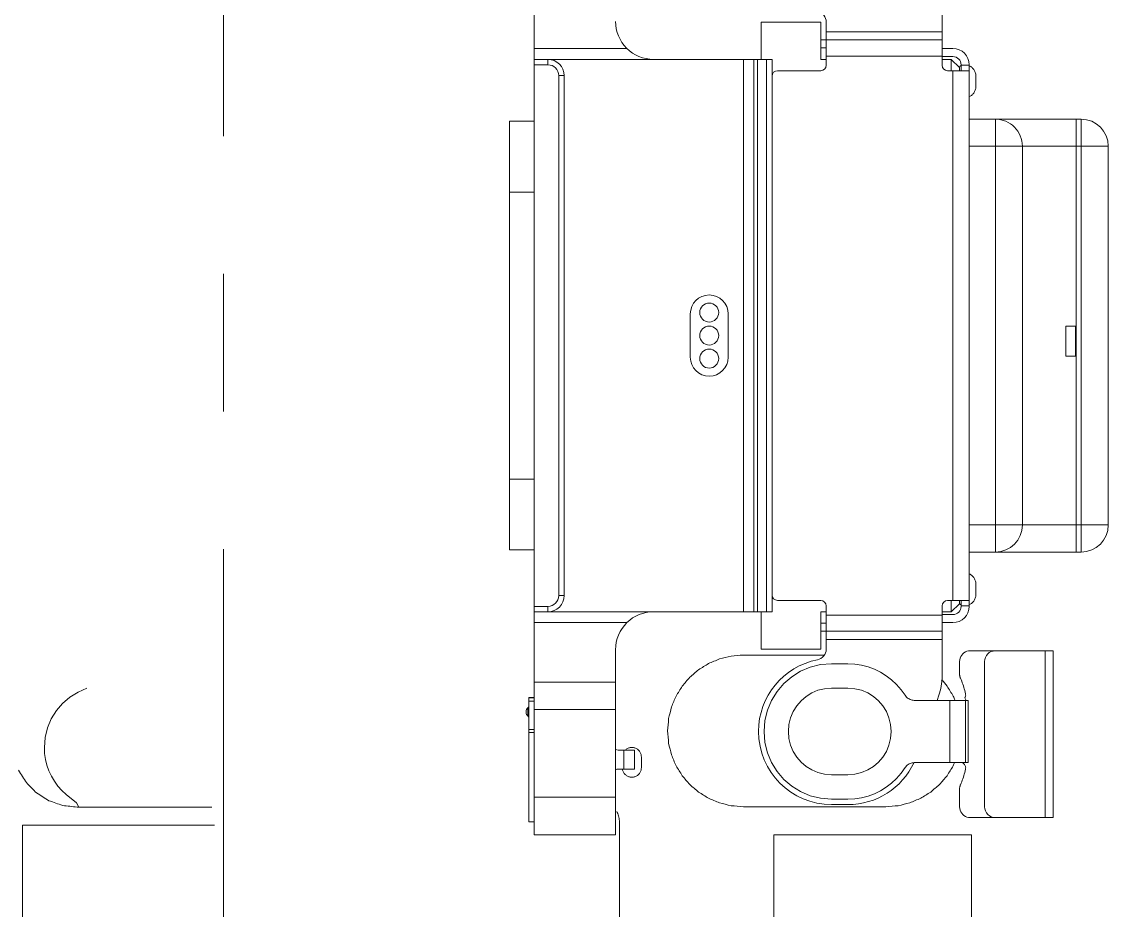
# Model space of a CAD drawing. Header units: millimetres. Extents: x 1863 to 2194, y 977 to 1295.
# Drawn here: x 2040.24 to 2060.31, y 1189.75 to 1206.16 of the extents above; entities that cross this region are included whole.
import ezdxf

# ---------------------------------------------------------------- set-up
doc = ezdxf.new("R2010")
doc.units = ezdxf.units.MM
doc.linetypes.add('CENTERX2', pattern=[101.6, 63.5, -12.7, 12.7, -12.7])
doc.layers.add('05 Tray 實際版框', color=220, linetype='Continuous', lineweight=25)
doc.layers.add('2', color=7, linetype='Continuous', true_color=0xffffff)

msp = doc.modelspace()

# ---------------------------------------------------------------- linework, layer by layer
at = {"layer": '05 Tray 實際版框', "linetype": 'CENTERX2', "lineweight": 0, "ltscale": 0.2}
msp.add_line((2043.966, 1257.38), (2043.966, 977.019), dxfattribs=at)
at = {"layer": '2', "color": 35, "linetype": 'Continuous', "lineweight": 18}
for p, q in [((2049.707, 1209.581), (2049.707, 1205.661)), ((2057.237, 1205.351), (2057.237, 1206.66)), ((2053.897, 1206.151), (2054.997, 1206.151)), ((2053.897, 1206.151), (2053.897, 1205.461)), ((2054.997, 1206.151), (2054.997, 1205.461)), ((2055.097, 1205.351), (2055.097, 1206.15)), ((2057.237, 1205.821), (2054.997, 1205.821)), ((2057.237, 1205.971), (2055.097, 1205.971)), ((2049.707, 1205.661), (2049.707, 1191.141)), ((2049.707, 1205.661), (2051.417, 1205.661)), ((2054.997, 1205.671), (2055.097, 1205.671)), ((2057.437, 1205.661), (2057.237, 1205.661)), ((2049.707, 1205.461), (2054.097, 1205.461)), ((2049.957, 1205.361), (2049.957, 1205.461)), ((2053.567, 1195.261), (2053.567, 1205.461)), ((2053.758, 1195.261), (2053.758, 1205.461)), ((2053.829, 1205.461), (2053.829, 1195.261)), ((2053.997, 1195.261), (2053.997, 1205.461)), ((2054.097, 1205.461), (2054.097, 1195.261)), ((2055.097, 1205.461), (2054.997, 1205.461)), ((2055.097, 1205.521), (2057.237, 1205.521)), ((2057.437, 1205.511), (2057.237, 1205.511)), ((2057.407, 1205.461), (2057.237, 1205.461)), ((2057.557, 1205.311), (2057.407, 1205.461)), ((2057.407, 1205.251), (2057.407, 1205.461)), ((2049.707, 1205.361), (2049.957, 1205.361)), ((2054.197, 1205.251), (2054.997, 1205.251)), ((2057.737, 1205.251), (2057.337, 1205.251)), ((2057.437, 1195.471), (2057.437, 1205.251)), ((2057.557, 1205.311), (2057.557, 1205.251)), ((2057.587, 1205.361), (2057.587, 1205.251)), ((2057.737, 1205.351), (2057.587, 1205.351)), ((2057.737, 1205.361), (2057.737, 1195.361)), ((2050.157, 1205.161), (2050.157, 1195.561)), ((2050.157, 1205.161), (2050.257, 1205.161)), ((2050.257, 1205.161), (2050.257, 1195.561)), ((2049.707, 1204.317), (2049.247, 1204.317)), ((2057.737, 1204.357), (2059.805, 1204.357)), ((2058.222, 1196.365), (2058.222, 1204.357)), ((2059.712, 1204.357), (2059.712, 1196.365)), ((2059.805, 1196.365), (2059.805, 1204.357)), ((2060.305, 1203.857), (2057.737, 1203.857)), ((2058.719, 1196.865), (2058.719, 1203.857)), ((2060.305, 1203.857), (2060.305, 1196.865)), ((2049.247, 1203.011), (2049.707, 1203.011)), ((2049.247, 1203.011), (2049.247, 1197.71)), ((2052.587, 1200.761), (2052.587, 1199.961)), ((2053.287, 1199.961), (2053.287, 1200.761)), ((2059.524, 1200.534), (2059.524, 1199.984)), ((2059.524, 1200.534), (2059.702, 1200.534)), ((2059.702, 1200.534), (2059.702, 1199.984)), ((2059.702, 1199.984), (2059.524, 1199.984)), ((2049.707, 1197.71), (2049.247, 1197.71)), ((2057.737, 1196.865), (2060.305, 1196.865)), ((2049.247, 1196.404), (2049.707, 1196.404)), ((2059.805, 1196.365), (2057.737, 1196.365)), ((2050.157, 1195.561), (2050.257, 1195.561)), ((2054.197, 1195.471), (2054.997, 1195.471)), ((2057.737, 1195.471), (2057.337, 1195.471)), ((2057.407, 1195.261), (2057.407, 1195.471)), ((2057.407, 1195.261), (2057.557, 1195.411)), ((2057.557, 1195.471), (2057.557, 1195.411)), ((2057.587, 1195.361), (2057.587, 1195.471)), ((2049.707, 1195.361), (2049.957, 1195.361)), ((2054.097, 1195.261), (2049.707, 1195.261)), ((2049.957, 1195.361), (2049.957, 1195.261)), ((2053.897, 1195.261), (2053.897, 1194.571)), ((2055.097, 1195.261), (2054.997, 1195.261)), ((2054.997, 1195.261), (2054.997, 1194.571)), ((2055.097, 1194.572), (2055.097, 1195.371)), ((2055.097, 1195.201), (2057.237, 1195.201)), ((2057.237, 1195.371), (2057.237, 1194.062)), ((2057.407, 1195.261), (2057.237, 1195.261)), ((2057.437, 1195.211), (2057.237, 1195.211)), ((2057.737, 1195.371), (2057.587, 1195.371)), ((2051.417, 1195.061), (2049.707, 1195.061)), ((2054.997, 1195.051), (2055.097, 1195.051)), ((2057.437, 1195.061), (2057.237, 1195.061)), ((2057.237, 1194.901), (2054.997, 1194.901)), ((2057.237, 1194.751), (2055.097, 1194.751)), ((2051.207, 1191.141), (2051.207, 1194.561)), ((2054.997, 1194.571), (2053.897, 1194.571)), ((2057.569, 1194.405), (2057.562, 1194.374)), ((2057.569, 1194.405), (2057.581, 1194.433)), ((2057.581, 1194.433), (2057.598, 1194.459)), ((2057.618, 1194.483), (2057.598, 1194.459)), ((2057.618, 1194.483), (2057.641, 1194.503)), ((2057.667, 1194.519), (2057.641, 1194.503)), ((2057.696, 1194.531), (2057.667, 1194.519)), ((2057.696, 1194.531), (2057.727, 1194.539)), ((2057.727, 1194.539), (2057.759, 1194.541)), ((2059.138, 1194.541), (2057.758, 1194.541)), ((2059.138, 1191.462), (2059.138, 1194.541)), ((2059.138, 1194.541), (2059.288, 1194.541)), ((2059.288, 1194.541), (2059.288, 1191.462)), ((2054.623, 1194.162), (2054.802, 1194.237)), ((2054.802, 1194.237), (2054.994, 1194.285)), ((2054.994, 1194.285), (2055.197, 1194.301)), ((2055.197, 1194.301), (2055.498, 1194.301)), ((2055.498, 1194.301), (2055.625, 1194.295)), ((2055.625, 1194.295), (2055.75, 1194.275)), ((2055.75, 1194.275), (2055.871, 1194.244)), ((2055.871, 1194.244), (2055.988, 1194.2)), ((2055.988, 1194.2), (2056.1, 1194.146)), ((2057.559, 1194.341), (2057.562, 1194.374)), ((2057.559, 1194.341), (2057.559, 1194.115)), ((2058.02, 1194.341), (2058.02, 1191.662)), ((2054.313, 1193.935), (2054.459, 1194.06)), ((2054.459, 1194.06), (2054.623, 1194.162)), ((2056.1, 1194.146), (2056.206, 1194.08)), ((2056.206, 1194.08), (2056.305, 1194.004)), ((2056.305, 1194.004), (2056.397, 1193.919)), ((2057.559, 1194.107), (2057.559, 1194.115)), ((2057.56, 1194.099), (2057.559, 1194.107)), ((2057.56, 1194.099), (2057.561, 1194.091)), ((2057.562, 1194.083), (2057.561, 1194.091)), ((2057.563, 1194.075), (2057.562, 1194.083)), ((2057.565, 1194.067), (2057.563, 1194.075)), ((2057.567, 1194.059), (2057.565, 1194.067)), ((2057.57, 1194.051), (2057.567, 1194.059)), ((2057.573, 1194.044), (2057.57, 1194.051)), ((2057.573, 1194.044), (2057.576, 1194.036)), ((2057.587, 1194.008), (2057.576, 1194.036)), ((2057.587, 1194.008), (2057.599, 1193.98)), ((2041.281, 1193.778), (2041.446, 1193.848)), ((2049.707, 1193.959), (2051.207, 1193.959)), ((2054.087, 1193.625), (2054.189, 1193.789)), ((2054.189, 1193.789), (2054.313, 1193.935)), ((2054.944, 1193.811), (2054.829, 1193.762)), ((2055.067, 1193.841), (2054.944, 1193.811)), ((2055.197, 1193.851), (2055.067, 1193.841)), ((2055.497, 1193.851), (2055.197, 1193.851)), ((2055.627, 1193.841), (2055.497, 1193.851)), ((2055.75, 1193.811), (2055.627, 1193.841)), ((2055.865, 1193.762), (2055.75, 1193.811)), ((2056.397, 1193.919), (2056.48, 1193.823)), ((2056.48, 1193.823), (2056.553, 1193.719)), ((2057.599, 1193.98), (2057.609, 1193.952)), ((2057.609, 1193.952), (2057.619, 1193.923)), ((2057.619, 1193.923), (2057.629, 1193.895)), ((2057.638, 1193.866), (2057.629, 1193.895)), ((2057.638, 1193.866), (2057.647, 1193.837)), ((2057.647, 1193.837), (2057.655, 1193.808)), ((2057.662, 1193.778), (2057.655, 1193.808)), ((2040.996, 1193.57), (2041.13, 1193.685)), ((2041.13, 1193.685), (2041.281, 1193.778)), ((2049.607, 1191.381), (2049.607, 1193.681)), ((2049.707, 1193.681), (2049.607, 1193.681)), ((2049.607, 1193.67), (2049.707, 1193.67)), ((2049.707, 1193.611), (2049.607, 1193.611)), ((2054.011, 1193.446), (2054.087, 1193.625)), ((2054.632, 1193.617), (2054.552, 1193.524)), ((2054.725, 1193.697), (2054.632, 1193.617)), ((2054.829, 1193.762), (2054.725, 1193.697)), ((2055.969, 1193.697), (2055.865, 1193.762)), ((2056.063, 1193.617), (2055.969, 1193.697)), ((2056.142, 1193.524), (2056.063, 1193.617)), ((2056.553, 1193.719), (2056.565, 1193.702)), ((2056.565, 1193.702), (2056.579, 1193.687)), ((2056.579, 1193.687), (2056.593, 1193.673)), ((2056.593, 1193.673), (2056.609, 1193.661)), ((2056.609, 1193.661), (2056.626, 1193.651)), ((2056.626, 1193.651), (2056.644, 1193.642)), ((2056.644, 1193.642), (2056.663, 1193.635)), ((2056.663, 1193.635), (2056.683, 1193.63)), ((2056.683, 1193.63), (2056.703, 1193.627)), ((2056.703, 1193.627), (2056.723, 1193.626)), ((2056.723, 1193.626), (2057.718, 1193.626)), ((2057.177, 1193.72), (2057.143, 1193.626)), ((2057.38, 1192.476), (2057.38, 1193.626)), ((2057.663, 1193.684), (2057.658, 1193.676)), ((2057.662, 1193.778), (2057.669, 1193.749)), ((2057.663, 1193.684), (2057.667, 1193.696)), ((2057.667, 1193.696), (2057.67, 1193.709)), ((2057.669, 1193.749), (2057.671, 1193.736)), ((2057.669, 1192.476), (2057.669, 1193.626)), ((2057.672, 1193.722), (2057.67, 1193.709)), ((2057.672, 1193.722), (2057.671, 1193.736)), ((2057.718, 1193.626), (2057.718, 1192.476)), ((2040.788, 1193.285), (2040.881, 1193.436)), ((2040.881, 1193.436), (2040.996, 1193.57)), ((2049.557, 1193.402), (2049.557, 1193.423)), ((2049.588, 1193.339), (2049.588, 1193.486)), ((2051.207, 1193.459), (2049.707, 1193.459)), ((2053.964, 1193.254), (2054.011, 1193.446)), ((2054.487, 1193.419), (2054.438, 1193.304)), ((2054.552, 1193.524), (2054.487, 1193.419)), ((2056.207, 1193.419), (2056.142, 1193.524)), ((2056.256, 1193.304), (2056.207, 1193.419)), ((2040.718, 1193.12), (2040.788, 1193.285)), ((2053.948, 1193.051), (2053.964, 1193.254)), ((2054.408, 1193.181), (2054.398, 1193.051)), ((2054.438, 1193.304), (2054.408, 1193.181)), ((2056.286, 1193.181), (2056.256, 1193.304)), ((2056.297, 1193.051), (2056.286, 1193.181)), ((2040.675, 1192.943), (2040.718, 1193.12)), ((2049.607, 1193.09), (2049.707, 1193.09)), ((2049.707, 1193.035), (2049.607, 1193.035)), ((2053.964, 1192.848), (2053.948, 1193.051)), ((2054.398, 1193.051), (2054.408, 1192.921)), ((2056.286, 1192.921), (2056.297, 1193.051)), ((2040.66, 1192.757), (2040.675, 1192.943)), ((2054.011, 1192.656), (2053.964, 1192.848)), ((2054.408, 1192.921), (2054.438, 1192.798)), ((2054.438, 1192.798), (2054.487, 1192.684)), ((2056.207, 1192.684), (2056.256, 1192.798)), ((2056.256, 1192.798), (2056.286, 1192.921)), ((2040.665, 1192.645), (2040.66, 1192.757)), ((2040.681, 1192.536), (2040.665, 1192.645)), ((2051.257, 1192.706), (2051.557, 1192.706)), ((2051.357, 1192.356), (2051.357, 1192.706)), ((2051.557, 1192.706), (2051.557, 1192.356)), ((2054.087, 1192.477), (2054.011, 1192.656)), ((2054.487, 1192.684), (2054.552, 1192.579)), ((2054.552, 1192.579), (2054.632, 1192.485)), ((2056.063, 1192.485), (2056.142, 1192.579)), ((2056.142, 1192.579), (2056.207, 1192.684)), ((2040.707, 1192.429), (2040.681, 1192.536)), ((2040.743, 1192.326), (2040.707, 1192.429)), ((2054.189, 1192.313), (2054.087, 1192.477)), ((2054.632, 1192.485), (2054.725, 1192.406)), ((2054.725, 1192.406), (2054.829, 1192.34)), ((2055.865, 1192.34), (2055.969, 1192.406)), ((2055.969, 1192.406), (2056.063, 1192.485)), ((2056.553, 1192.383), (2056.48, 1192.279)), ((2056.565, 1192.4), (2056.553, 1192.383)), ((2056.579, 1192.415), (2056.565, 1192.4)), ((2056.593, 1192.429), (2056.579, 1192.415)), ((2056.609, 1192.441), (2056.593, 1192.429)), ((2056.626, 1192.452), (2056.609, 1192.441)), ((2056.644, 1192.46), (2056.626, 1192.452)), ((2056.663, 1192.467), (2056.644, 1192.46)), ((2056.683, 1192.472), (2056.663, 1192.467)), ((2056.703, 1192.475), (2056.683, 1192.472)), ((2056.723, 1192.476), (2056.703, 1192.475)), ((2056.723, 1192.476), (2057.718, 1192.476)), ((2057.614, 1192.476), (2057.649, 1192.44)), ((2057.649, 1192.44), (2057.657, 1192.43)), ((2057.657, 1192.43), (2057.663, 1192.418)), ((2057.663, 1192.418), (2057.667, 1192.406)), ((2057.67, 1192.394), (2057.667, 1192.406)), ((2057.67, 1192.394), (2057.672, 1192.381)), ((2057.671, 1192.367), (2057.672, 1192.381)), ((2040.789, 1192.227), (2040.743, 1192.326)), ((2040.844, 1192.133), (2040.789, 1192.227)), ((2051.557, 1192.356), (2051.257, 1192.356)), ((2051.334, 1192.356), (2051.334, 1192.353)), ((2054.313, 1192.167), (2054.189, 1192.313)), ((2054.829, 1192.34), (2054.944, 1192.292)), ((2054.944, 1192.292), (2055.067, 1192.262)), ((2055.067, 1192.262), (2055.197, 1192.251)), ((2055.197, 1192.251), (2055.497, 1192.251)), ((2055.497, 1192.251), (2055.627, 1192.262)), ((2055.627, 1192.262), (2055.75, 1192.292)), ((2055.75, 1192.292), (2055.865, 1192.34)), ((2056.397, 1192.183), (2056.305, 1192.098)), ((2056.48, 1192.279), (2056.397, 1192.183)), ((2057.619, 1192.179), (2057.609, 1192.151)), ((2057.619, 1192.179), (2057.629, 1192.208)), ((2057.638, 1192.237), (2057.629, 1192.208)), ((2057.647, 1192.266), (2057.638, 1192.237)), ((2057.655, 1192.295), (2057.647, 1192.266)), ((2057.662, 1192.324), (2057.655, 1192.295)), ((2057.669, 1192.354), (2057.662, 1192.324)), ((2057.671, 1192.367), (2057.669, 1192.354)), ((2040.908, 1192.044), (2040.844, 1192.133)), ((2040.98, 1191.961), (2040.908, 1192.044)), ((2054.459, 1192.042), (2054.313, 1192.167)), ((2054.623, 1191.941), (2054.459, 1192.042)), ((2056.206, 1192.022), (2056.1, 1191.956)), ((2056.305, 1192.098), (2056.206, 1192.022)), ((2057.56, 1191.988), (2057.559, 1191.662)), ((2057.561, 1192.012), (2057.56, 1192.004)), ((2057.56, 1192.004), (2057.56, 1191.996)), ((2057.56, 1191.988), (2057.56, 1191.996)), ((2057.562, 1192.02), (2057.561, 1192.012)), ((2057.564, 1192.028), (2057.562, 1192.02)), ((2057.564, 1192.028), (2057.566, 1192.036)), ((2057.568, 1192.044), (2057.566, 1192.036)), ((2057.57, 1192.051), (2057.568, 1192.044)), ((2057.573, 1192.059), (2057.57, 1192.051)), ((2057.576, 1192.067), (2057.573, 1192.059)), ((2057.587, 1192.094), (2057.576, 1192.067)), ((2057.599, 1192.122), (2057.587, 1192.094)), ((2057.609, 1192.151), (2057.599, 1192.122)), ((2041.06, 1191.885), (2040.98, 1191.961)), ((2041.252, 1191.736), (2041.06, 1191.885)), ((2051.207, 1191.836), (2049.707, 1191.836)), ((2054.802, 1191.865), (2054.623, 1191.941)), ((2054.994, 1191.818), (2054.802, 1191.865)), ((2055.197, 1191.801), (2054.994, 1191.818)), ((2055.497, 1191.801), (2055.197, 1191.801)), ((2055.625, 1191.808), (2055.497, 1191.801)), ((2055.75, 1191.827), (2055.625, 1191.808)), ((2055.871, 1191.859), (2055.75, 1191.827)), ((2055.988, 1191.902), (2055.871, 1191.859)), ((2056.1, 1191.956), (2055.988, 1191.902)), ((2041.295, 1191.654), (2041.252, 1191.736)), ((2055.197, 1191.701), (2055.497, 1191.701)), ((2057.559, 1191.662), (2057.562, 1191.629)), ((2057.569, 1191.598), (2057.562, 1191.629)), ((2057.569, 1191.598), (2057.581, 1191.57)), ((2049.607, 1191.381), (2049.707, 1191.381)), ((2057.581, 1191.57), (2057.598, 1191.543)), ((2057.618, 1191.52), (2057.598, 1191.543)), ((2057.618, 1191.52), (2057.641, 1191.5)), ((2057.667, 1191.484), (2057.641, 1191.5)), ((2057.667, 1191.484), (2057.696, 1191.472)), ((2057.727, 1191.464), (2057.696, 1191.472)), ((2057.759, 1191.462), (2057.727, 1191.464)), ((2057.759, 1191.462), (2059.288, 1191.462)), ((2049.707, 1191.141), (2051.207, 1191.141))]:
    msp.add_line(p, q, dxfattribs=at)
for centre in [(2052.937, 1200.786), (2052.937, 1200.361), (2052.937, 1199.936)]:
    msp.add_circle(centre, 0.175, dxfattribs=at)
for centre, radius, start, end in [((2054.897, 1206.15), 0.2, 0.001, 78.841), ((2051.907, 1206.161), 0.7, 179.9995, 270), ((2057.437, 1205.361), 0.3, 0, 90), ((2049.957, 1205.161), 0.3, 0, 90), ((2057.437, 1205.361), 0.15, 0, 90), ((2049.957, 1205.161), 0.2, 0, 90), ((2054.197, 1205.151), 0.1, 90, 180), ((2054.997, 1205.351), 0.1, 270, 360), ((2057.337, 1205.351), 0.1, 180, 270), ((2059.805, 1203.857), 0.5, 0, 90), ((2052.937, 1200.761), 0.35, 0, 180), ((2052.937, 1199.961), 0.35, 180, 0), ((2059.805, 1196.865), 0.5, 270, 360), ((2049.957, 1195.561), 0.2, 270, 0), ((2049.957, 1195.561), 0.3, 270, 0), ((2054.197, 1195.571), 0.1, 180, 270), ((2054.997, 1195.371), 0.1, 0, 90), ((2057.337, 1195.371), 0.1, 90, 180), ((2057.437, 1195.361), 0.3, 270, 0), ((2057.437, 1195.361), 0.15, 270, 0), ((2051.907, 1194.561), 0.7, 134.4153, 180), ((2054.897, 1194.572), 0.2, 281.159, 359.999), ((2058.22, 1194.341), 0.2, 90.0042, 180), ((2055.197, 1193.051), 1.35, 101.159, 179.9998), ((2056.237, 1194.062), 1, 340, 359.9998), ((2056.099, 1192.961), 1.715, 22.8029, 24.6168), ((2049.637, 1193.423), 0.08, 127.9799, 180), ((2049.637, 1193.402), 0.08, 180, 232.0201), ((2049.557, 1193.525), 0.05, 307.9799, 0), ((2049.557, 1193.3), 0.05, 0, 52.0201), ((2055.197, 1193.051), 1.35, 180.0002, 270), ((2051.257, 1192.806), 0.1, 239.9988, 270), ((2055.497, 1193.051), 1.35, 270, 334.7992), ((2051.257, 1192.256), 0.1, 90, 120.0012), ((2058.22, 1191.662), 0.2, 180, 270.0008)]:
    msp.add_arc(centre, radius, start, end, dxfattribs=at)
for centre, major_axis, ratio, start_param, end_param in [((2058.222, 1203.857), (0, -0.5), 0.993346, 1.570796, 3.141593), ((2058.222, 1196.865), (0, 0.5), 0.993346, 3.141593, 4.712389), ((2051.907, 1194.561), (0.278, -0.643), 1, 2.73378, 3.508974)]:
    msp.add_ellipse(centre, major_axis=major_axis, ratio=ratio, start_param=start_param, end_param=end_param, dxfattribs=at)
for points, degree in [([(2057.568, 1205.335), (2057.561, 1205.33), (2057.554, 1205.326), (2057.547, 1205.321)], 3), ([(2057.587, 1205.343), (2057.581, 1205.34), (2057.575, 1205.337), (2057.568, 1205.335)], 3), ([(2057.752, 1205.335), (2057.747, 1205.337), (2057.742, 1205.339), (2057.737, 1205.341)], 3), ([(2057.778, 1205.318), (2057.769, 1205.324), (2057.761, 1205.329), (2057.752, 1205.335)], 3), ([(2057.801, 1205.298), (2057.793, 1205.305), (2057.786, 1205.312), (2057.778, 1205.318)], 3), ([(2057.821, 1205.275), (2057.814, 1205.283), (2057.808, 1205.291), (2057.801, 1205.298)], 3), ([(2057.837, 1205.249), (2057.832, 1205.258), (2057.826, 1205.266), (2057.821, 1205.275)], 3), ([(2057.849, 1205.22), (2057.845, 1205.23), (2057.841, 1205.239), (2057.837, 1205.249)], 3), ([(2057.857, 1205.189), (2057.854, 1205.2), (2057.852, 1205.21), (2057.849, 1205.22)], 3), ([(2057.859, 1205.157), (2057.859, 1205.168), (2057.858, 1205.179), (2057.857, 1205.189)], 3), ([(2057.859, 1204.957), (2057.859, 1205.157)], 1), ([(2057.778, 1204.796), (2057.786, 1204.802), (2057.793, 1204.809), (2057.801, 1204.816)], 3), ([(2057.801, 1204.816), (2057.808, 1204.823), (2057.814, 1204.831), (2057.821, 1204.839)], 3), ([(2057.821, 1204.839), (2057.826, 1204.848), (2057.832, 1204.856), (2057.837, 1204.865)], 3), ([(2057.837, 1204.865), (2057.841, 1204.875), (2057.845, 1204.884), (2057.849, 1204.894)], 3), ([(2057.849, 1204.894), (2057.852, 1204.904), (2057.854, 1204.914), (2057.857, 1204.925)], 3), ([(2057.857, 1204.925), (2057.858, 1204.935), (2057.859, 1204.946), (2057.859, 1204.957)], 3), ([(2057.737, 1204.773), (2057.742, 1204.775), (2057.747, 1204.777), (2057.752, 1204.779)], 3), ([(2057.752, 1204.779), (2057.761, 1204.785), (2057.769, 1204.79), (2057.778, 1204.796)], 3), ([(2057.752, 1195.954), (2057.747, 1195.956), (2057.742, 1195.958), (2057.737, 1195.96)], 3), ([(2057.778, 1195.938), (2057.769, 1195.943), (2057.761, 1195.949), (2057.752, 1195.954)], 3), ([(2057.801, 1195.918), (2057.793, 1195.924), (2057.786, 1195.931), (2057.778, 1195.938)], 3), ([(2057.821, 1195.894), (2057.814, 1195.902), (2057.808, 1195.91), (2057.801, 1195.918)], 3), ([(2057.837, 1195.868), (2057.832, 1195.877), (2057.826, 1195.886), (2057.821, 1195.894)], 3), ([(2057.849, 1195.84), (2057.845, 1195.849), (2057.841, 1195.859), (2057.837, 1195.868)], 3), ([(2057.857, 1195.809), (2057.854, 1195.819), (2057.852, 1195.829), (2057.849, 1195.84)], 3), ([(2057.859, 1195.776), (2057.859, 1195.787), (2057.858, 1195.798), (2057.857, 1195.809)], 3), ([(2057.859, 1195.576), (2057.859, 1195.776)], 1), ([(2057.554, 1195.408), (2057.559, 1195.405), (2057.564, 1195.402), (2057.568, 1195.399)], 3), ([(2057.568, 1195.399), (2057.575, 1195.396), (2057.581, 1195.393), (2057.587, 1195.391)], 3), ([(2057.737, 1195.393), (2057.742, 1195.395), (2057.747, 1195.397), (2057.752, 1195.399)], 3), ([(2057.752, 1195.399), (2057.761, 1195.404), (2057.769, 1195.41), (2057.778, 1195.415)], 3), ([(2057.778, 1195.415), (2057.786, 1195.422), (2057.793, 1195.428), (2057.801, 1195.435)], 3), ([(2057.801, 1195.435), (2057.808, 1195.443), (2057.814, 1195.45), (2057.821, 1195.458)], 3), ([(2057.821, 1195.458), (2057.826, 1195.467), (2057.832, 1195.476), (2057.837, 1195.484)], 3), ([(2057.837, 1195.484), (2057.841, 1195.494), (2057.845, 1195.504), (2057.849, 1195.513)], 3), ([(2057.849, 1195.513), (2057.852, 1195.523), (2057.854, 1195.534), (2057.857, 1195.544)], 3), ([(2057.857, 1195.544), (2057.858, 1195.555), (2057.859, 1195.566), (2057.859, 1195.576)], 3), ([(2052.924, 1194.305), (2052.991, 1194.334), (2053.058, 1194.362), (2053.125, 1194.39)], 3), ([(2053.125, 1194.39), (2053.197, 1194.408), (2053.268, 1194.426), (2053.34, 1194.443)], 3), ([(2053.34, 1194.443), (2053.416, 1194.45), (2053.492, 1194.456), (2053.567, 1194.462)], 3), ([(2053.567, 1194.462), (2055.059, 1194.462)], 1), ([(2052.577, 1194.052), (2052.632, 1194.098), (2052.686, 1194.145), (2052.741, 1194.192)], 3), ([(2052.741, 1194.192), (2052.802, 1194.23), (2052.863, 1194.267), (2052.924, 1194.305)], 3), ([(2052.438, 1193.888), (2052.484, 1193.943), (2052.531, 1193.997), (2052.577, 1194.052)], 3), ([(2057.228, 1194.007), (2057.262, 1193.967), (2057.295, 1193.928), (2057.329, 1193.888)], 3), ([(2052.324, 1193.705), (2052.362, 1193.766), (2052.4, 1193.827), (2052.438, 1193.888)], 3), ([(2057.329, 1193.888), (2057.367, 1193.827), (2057.405, 1193.766), (2057.443, 1193.705)], 3), ([(2052.239, 1193.504), (2052.267, 1193.571), (2052.296, 1193.638), (2052.324, 1193.705)], 3), ([(2057.443, 1193.705), (2057.454, 1193.679), (2057.465, 1193.652), (2057.477, 1193.626)], 3), ([(2052.186, 1193.289), (2052.204, 1193.361), (2052.221, 1193.432), (2052.239, 1193.504)], 3), ([(2052.168, 1193.062), (2052.174, 1193.137), (2052.18, 1193.213), (2052.186, 1193.289)], 3), ([(2052.186, 1192.835), (2052.18, 1192.91), (2052.174, 1192.986), (2052.168, 1193.062)], 3), ([(2052.239, 1192.619), (2052.221, 1192.691), (2052.204, 1192.763), (2052.186, 1192.835)], 3), ([(2051.404, 1192.723), (2051.397, 1192.717), (2051.39, 1192.711), (2051.384, 1192.705)], 3), ([(2051.427, 1192.737), (2051.419, 1192.732), (2051.412, 1192.727), (2051.404, 1192.723)], 3), ([(2051.452, 1192.747), (2051.444, 1192.744), (2051.435, 1192.74), (2051.427, 1192.737)], 3), ([(2051.479, 1192.754), (2051.47, 1192.752), (2051.461, 1192.75), (2051.452, 1192.747)], 3), ([(2051.507, 1192.756), (2051.498, 1192.755), (2051.488, 1192.755), (2051.479, 1192.754)], 3), ([(2051.536, 1192.754), (2051.526, 1192.755), (2051.517, 1192.755), (2051.507, 1192.756)], 3), ([(2051.563, 1192.747), (2051.554, 1192.75), (2051.545, 1192.752), (2051.536, 1192.754)], 3), ([(2051.588, 1192.737), (2051.58, 1192.74), (2051.571, 1192.744), (2051.563, 1192.747)], 3), ([(2051.611, 1192.723), (2051.603, 1192.727), (2051.596, 1192.732), (2051.588, 1192.737)], 3), ([(2051.631, 1192.705), (2051.625, 1192.711), (2051.618, 1192.717), (2051.611, 1192.723)], 3), ([(2051.649, 1192.685), (2051.643, 1192.691), (2051.637, 1192.698), (2051.631, 1192.705)], 3), ([(2051.663, 1192.662), (2051.658, 1192.669), (2051.654, 1192.677), (2051.649, 1192.685)], 3), ([(2051.674, 1192.637), (2051.67, 1192.645), (2051.667, 1192.653), (2051.663, 1192.662)], 3), ([(2051.68, 1192.61), (2051.678, 1192.619), (2051.676, 1192.628), (2051.674, 1192.637)], 3), ([(2051.683, 1192.581), (2051.682, 1192.591), (2051.681, 1192.6), (2051.68, 1192.61)], 3), ([(2051.683, 1192.381), (2051.683, 1192.581)], 1), ([(2052.324, 1192.418), (2052.296, 1192.485), (2052.267, 1192.552), (2052.239, 1192.619)], 3), ([(2051.68, 1192.353), (2051.681, 1192.362), (2051.682, 1192.372), (2051.683, 1192.381)], 3), ([(2052.438, 1192.235), (2052.4, 1192.296), (2052.362, 1192.357), (2052.324, 1192.418)], 3), ([(2057.443, 1192.418), (2057.405, 1192.357), (2057.367, 1192.296), (2057.329, 1192.235)], 3), ([(2057.468, 1192.476), (2057.46, 1192.457), (2057.451, 1192.438), (2057.443, 1192.418)], 3), ([(2040.327, 1192.106), (2040.279, 1192.182), (2040.231, 1192.258), (2040.184, 1192.334)], 3), ([(2051.334, 1192.353), (2051.337, 1192.344), (2051.339, 1192.335), (2051.341, 1192.326)], 3), ([(2051.341, 1192.326), (2051.345, 1192.317), (2051.348, 1192.309), (2051.352, 1192.301)], 3), ([(2051.352, 1192.301), (2051.357, 1192.293), (2051.361, 1192.285), (2051.366, 1192.278)], 3), ([(2051.366, 1192.278), (2051.372, 1192.271), (2051.378, 1192.264), (2051.384, 1192.257)], 3), ([(2051.384, 1192.257), (2051.39, 1192.251), (2051.397, 1192.246), (2051.404, 1192.24)], 3), ([(2051.404, 1192.24), (2051.412, 1192.235), (2051.419, 1192.23), (2051.427, 1192.225)], 3), ([(2051.427, 1192.225), (2051.435, 1192.222), (2051.444, 1192.218), (2051.452, 1192.215)], 3), ([(2051.452, 1192.215), (2051.461, 1192.213), (2051.47, 1192.21), (2051.479, 1192.208)], 3), ([(2051.479, 1192.208), (2051.488, 1192.207), (2051.498, 1192.207), (2051.507, 1192.206)], 3), ([(2051.507, 1192.206), (2051.517, 1192.207), (2051.526, 1192.207), (2051.536, 1192.208)], 3), ([(2051.536, 1192.208), (2051.545, 1192.21), (2051.554, 1192.213), (2051.563, 1192.215)], 3), ([(2051.563, 1192.215), (2051.571, 1192.218), (2051.58, 1192.222), (2051.588, 1192.225)], 3), ([(2051.588, 1192.225), (2051.596, 1192.23), (2051.603, 1192.235), (2051.611, 1192.24)], 3), ([(2051.611, 1192.24), (2051.618, 1192.246), (2051.625, 1192.251), (2051.631, 1192.257)], 3), ([(2051.631, 1192.257), (2051.637, 1192.264), (2051.643, 1192.271), (2051.649, 1192.278)], 3), ([(2051.649, 1192.278), (2051.654, 1192.285), (2051.658, 1192.293), (2051.663, 1192.301)], 3), ([(2051.663, 1192.301), (2051.667, 1192.309), (2051.67, 1192.317), (2051.674, 1192.326)], 3), ([(2051.674, 1192.326), (2051.676, 1192.335), (2051.678, 1192.344), (2051.68, 1192.353)], 3), ([(2052.577, 1192.072), (2052.531, 1192.126), (2052.484, 1192.18), (2052.438, 1192.235)], 3), ([(2057.329, 1192.235), (2057.283, 1192.18), (2057.236, 1192.126), (2057.189, 1192.072)], 3), ([(2040.516, 1191.916), (2040.453, 1191.979), (2040.39, 1192.043), (2040.327, 1192.106)], 3), ([(2052.741, 1191.932), (2052.686, 1191.978), (2052.632, 1192.025), (2052.577, 1192.072)], 3), ([(2057.189, 1192.072), (2057.135, 1192.025), (2057.08, 1191.978), (2057.026, 1191.932)], 3), ([(2040.744, 1191.773), (2040.668, 1191.821), (2040.592, 1191.868), (2040.516, 1191.916)], 3), ([(2052.924, 1191.818), (2052.863, 1191.856), (2052.802, 1191.894), (2052.741, 1191.932)], 3), ([(2053.125, 1191.733), (2053.058, 1191.761), (2052.991, 1191.79), (2052.924, 1191.818)], 3), ([(2056.842, 1191.818), (2056.775, 1191.79), (2056.708, 1191.761), (2056.641, 1191.733)], 3), ([(2057.026, 1191.932), (2056.965, 1191.894), (2056.904, 1191.856), (2056.842, 1191.818)], 3), ([(2040.998, 1191.684), (2040.913, 1191.714), (2040.828, 1191.744), (2040.744, 1191.773)], 3), ([(2041.264, 1191.654), (2041.175, 1191.664), (2041.087, 1191.674), (2040.998, 1191.684)], 3), ([(2043.752, 1191.654), (2041.264, 1191.654)], 1), ([(2051.228, 1191.576), (2051.234, 1191.562), (2051.24, 1191.548), (2051.246, 1191.534)], 3), ([(2053.34, 1191.68), (2053.268, 1191.698), (2053.197, 1191.715), (2053.125, 1191.733)], 3), ([(2053.567, 1191.661), (2053.492, 1191.668), (2053.416, 1191.674), (2053.34, 1191.68)], 3), ([(2056.198, 1191.661), (2053.567, 1191.661)], 1), ([(2056.426, 1191.68), (2056.35, 1191.674), (2056.274, 1191.668), (2056.198, 1191.661)], 3), ([(2056.641, 1191.733), (2056.57, 1191.715), (2056.498, 1191.698), (2056.426, 1191.68)], 3), ([(2051.246, 1191.534), (2051.251, 1191.52), (2051.255, 1191.506), (2051.26, 1191.491)], 3), ([(2051.26, 1191.491), (2051.264, 1191.476), (2051.267, 1191.461), (2051.271, 1191.447)], 3), ([(2051.271, 1191.447), (2051.273, 1191.431), (2051.275, 1191.416), (2051.277, 1191.401)], 3), ([(2051.277, 1191.401), (2051.278, 1191.385), (2051.279, 1191.37), (2051.279, 1191.354)], 3), ([(2043.802, 1191.321), (2040.253, 1191.321)], 1), ([(2040.253, 1191.321), (2040.253, 1189.141)], 1), ([(2051.279, 1191.354), (2051.279, 1174.961)], 1), ([(2054.132, 1191.142), (2054.132, 1189.148)], 1), ([(2057.782, 1191.142), (2054.132, 1191.142)], 1), ([(2057.782, 1189.148), (2057.782, 1191.142)], 1)]:
    msp.add_open_spline(points, degree=degree, dxfattribs=at)
for points, knots in [([(2049.247, 1203.011), (2049.247, 1203.05), (2049.247, 1203.089), (2049.247, 1203.168), (2049.247, 1203.207), (2049.247, 1203.324), (2049.247, 1203.402), (2049.247, 1203.498), (2049.247, 1203.518), (2049.247, 1203.556), (2049.247, 1203.575), (2049.247, 1203.632), (2049.247, 1203.669), (2049.247, 1203.741), (2049.247, 1203.777), (2049.247, 1203.828), (2049.247, 1203.845), (2049.247, 1203.878), (2049.247, 1203.894), (2049.247, 1203.974), (2049.247, 1204.031), (2049.247, 1204.094), (2049.247, 1204.106), (2049.247, 1204.13), (2049.247, 1204.141), (2049.247, 1204.173), (2049.247, 1204.212), (2049.247, 1204.243), (2049.247, 1204.263), (2049.247, 1204.269), (2049.247, 1204.28), (2049.247, 1204.285), (2049.247, 1204.307), (2049.247, 1204.317), (2049.247, 1204.317), (2049.247, 1204.317), (2049.247, 1204.317)], [0, 0, 0, 0, 0.062461, 0.062461, 0.124922, 0.124922, 0.249844, 0.249844, 0.281074, 0.281074, 0.312305, 0.312305, 0.374766, 0.374766, 0.437227, 0.437227, 0.468457, 0.468457, 0.499688, 0.499688, 0.62461, 0.62461, 0.65584, 0.65584, 0.687071, 0.687071, 0.749532, 0.811993, 0.811993, 0.843223, 0.843223, 0.874454, 0.874454, 0.999376, 0.999376, 1, 1, 1, 1]), ([(2049.247, 1197.71), (2049.247, 1197.671), (2049.247, 1197.632), (2049.247, 1197.553), (2049.247, 1197.514), (2049.247, 1197.436), (2049.247, 1197.397), (2049.247, 1197.319), (2049.247, 1197.281), (2049.247, 1197.223), (2049.247, 1197.204), (2049.247, 1197.165), (2049.247, 1197.146), (2049.247, 1197.089), (2049.247, 1197.052), (2049.247, 1196.98), (2049.247, 1196.945), (2049.247, 1196.894), (2049.247, 1196.877), (2049.247, 1196.844), (2049.247, 1196.828), (2049.247, 1196.748), (2049.247, 1196.691), (2049.247, 1196.628), (2049.247, 1196.615), (2049.247, 1196.592), (2049.247, 1196.58), (2049.247, 1196.548), (2049.247, 1196.509), (2049.247, 1196.478), (2049.247, 1196.451), (2049.247, 1196.44), (2049.247, 1196.413), (2049.247, 1196.404), (2049.247, 1196.404), (2049.247, 1196.404), (2049.247, 1196.404)], [0, 0, 0, 0, 0.062484, 0.062484, 0.124969, 0.124969, 0.187453, 0.187453, 0.249937, 0.249937, 0.281179, 0.281179, 0.312421, 0.312421, 0.374906, 0.374906, 0.43739, 0.43739, 0.468632, 0.468632, 0.499874, 0.499874, 0.624843, 0.624843, 0.656085, 0.656085, 0.687327, 0.687327, 0.749811, 0.812295, 0.812295, 0.87478, 0.87478, 0.999748, 0.999748, 1, 1, 1, 1]), ([(2049.607, 1193.494), (2049.607, 1193.487), (2049.607, 1193.481), (2049.607, 1193.472), (2049.607, 1193.469), (2049.607, 1193.464), (2049.607, 1193.462), (2049.607, 1193.459), (2049.607, 1193.457), (2049.607, 1193.441), (2049.607, 1193.427), (2049.607, 1193.412)], [0, 0, 0, 0, 0.196199, 0.196199, 0.39715, 0.39715, 0.5981, 0.5981, 0.79905, 0.79905, 1, 1, 1, 1]), ([(2049.607, 1193.412), (2049.607, 1193.397), (2049.607, 1193.382), (2049.607, 1193.363), (2049.607, 1193.356), (2049.607, 1193.352)], [0, 0, 0, 0, 0.505827, 0.505827, 1, 1, 1, 1])]:
    msp.add_open_spline(points, degree=3, knots=knots, dxfattribs=at)

doc.saveas('drawing.dxf')
